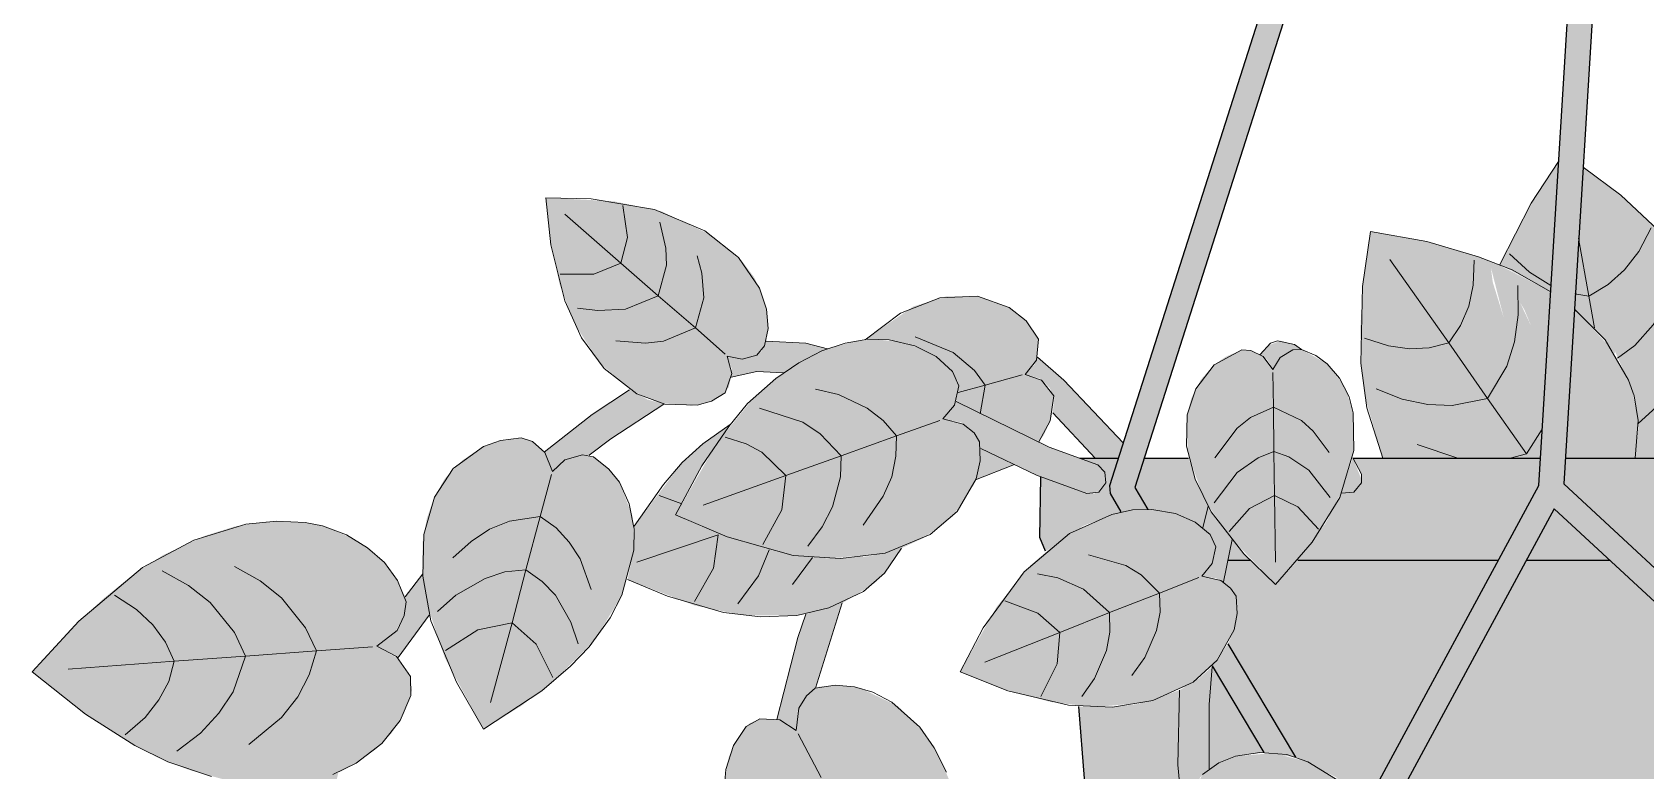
# Model space of a CAD drawing. Header units: centimetres. Extents: x 0 to 879, y -664 to 265.
# Drawn here: x 288.28 to 319.86, y -416.23 to -401.77 of the extents above; entities that cross this region are included whole.
import ezdxf

# ---------------------------------------------------------------- set-up
doc = ezdxf.new("R2010")
doc.units = ezdxf.units.CM
for name, color, linetype, lineweight, true_color in [('VEG-HOJAS', 117, 'Continuous', 18, 0x2e5e38), ('VEG-MACETA', 25, 'Continuous', 25, 0x745440), ('VEG-NERVIOS', 115, 'Continuous', 9, 0x528c5c)]:
    doc.layers.add(name, color=color, linetype=linetype, lineweight=lineweight, true_color=true_color)
doc.layers.add('VEG-RELLENO', color=253, linetype='Continuous', true_color=0x96c896)

# ---------------------------------------------------------------- blocks, each defined once
blk = doc.blocks.new('VEG_Pothos_colgante_ALZADO')
at = {"layer": 'VEG-RELLENO', "true_color": 0xeadcc2}
h = blk.add_hatch(color=254, dxfattribs=at)
h.dxf.hatch_style = 1
h.paths.add_polyline_path([(-0.24, -76.1), (-4.38, -71.95), (-4.14, -71.89), (-4.27, -71.39), (0, -75.66), (0.58, -75.08), (0.32, -76.02), (0.24, -76.1), (0.24, -79), (-0.24, -79)])
h.paths.add_polyline_path([(-2.83, -78.74), (-3.16, -78.34), (-3.61, -77.94), (-5.52, -72.19), (-5.04, -72.12)])
h.paths.add_polyline_path([(-8.62, -66.06), (-8.32, -65.63), (-7, -67.85), (-7.61, -67.76)])
h.paths.add_polyline_path([(-10.61, -62.72), (-10.63, -62.53), (-0.55, -30.93), (-0.34, -31.11), (0, -31.2), (0.34, -31.11), (0.55, -30.93), (10.49, -62.09), (10.24, -62.25), (10.22, -62.5), (10.37, -62.67), (10.63, -62.68), (7.41, -68.1), (7.28, -68.19), (7.28, -67.37), (10.14, -62.57), (0.16, -31.29), (-1.75, -62.5), (4.5, -68.29), (4.62, -68.58), (4.75, -68.52), (5.59, -69.3), (5.37, -69.74), (-1.94, -62.99), (-5.28, -69.17), (-5.61, -68.77), (-2.24, -62.53), (-0.36, -31.91), (-10.14, -62.57), (-9.89, -63), (-10.41, -63.05)])
h.paths.add_polyline_path([(-0.24, -3.17), (0.24, -3.17), (0.24, -28.86), (0, -28.8), (-0.24, -28.86)])
h.paths.add_polyline_path([(5.6, -71.95), (5.19, -71.68), (5.33, -71.26), (5.45, -71.6)])
h.paths.add_polyline_path([(3.35, -78.71), (3.07, -79.23), (2.92, -79.23), (2.81, -79.15), (2.77, -78.92), (3.51, -76.73), (4.05, -76.62)])
h.paths.add_polyline_path([(4.8, -71.54), (4.19, -71.47), (5.24, -70.42), (5.28, -71.06)])
h.paths.add_polyline_path([(6.65, -68.44), (6.61, -68.81), (6.44, -68.79)])
at = {"layer": 'VEG-RELLENO', "true_color": 0x6ca364}
h = blk.add_hatch(color=83, dxfattribs=at)
h.dxf.hatch_style = 1
h.paths.add_polyline_path([(-1.37, -56.3), (-0.47, -56.99), (0.41, -57.83), (0.86, -58.37), (1.34, -59.16), (1.66, -59.95), (1.8, -60.75), (1.77, -61.47), (1.62, -62), (-0.35, -62), (-0.29, -61.42), (-0.38, -60.74), (-0.29, -59.89), (-0.29, -58.98), (-0.39, -58.19), (-0.54, -57.67), (-0.73, -58.56), (-0.75, -59.96), (-1.07, -59.53), (-1.54, -59.08)])
h.paths.add_polyline_path([(-3, -58.21), (-2.39, -57.01), (-1.85, -56.19), (-2, -58.74)])
at = {"layer": 'VEG-RELLENO', "true_color": 0x64985d}
h = blk.add_hatch(color=83, dxfattribs=at)
h.dxf.hatch_style = 1
h.paths.add_polyline_path([(-21.67, -56.9), (-20.34, -56.97), (-19.4, -57.17), (-18.44, -57.63), (-17.81, -58.17), (-17.59, -58.46), (-17.41, -58.88), (-17.32, -59.27), (-17.33, -59.55), (-17.42, -59.86), (-17.54, -59.98), (-17.83, -60.06), (-18.12, -60), (-18.03, -60.34), (-18.09, -60.61), (-18.21, -60.76), (-18.52, -60.91), (-18.81, -60.97), (-19.45, -60.92), (-20, -60.67), (-20.62, -60.13), (-21.11, -59.36), (-21.4, -58.6), (-21.59, -57.69)])
h.paths.add_polyline_path([(-19.36, -59.79), (-19.63, -59.24), (-19.98, -58.74), (-20.39, -58.29), (-20.87, -57.89), (-20.6, -58.45), (-20.25, -58.95), (-19.84, -59.4)], flags=0)
at = {"layer": 'VEG-RELLENO', "true_color": 0x6ca364}
h = blk.add_hatch(color=83, dxfattribs=at)
h.dxf.hatch_style = 1
h.paths.add_polyline_path([(-5.53, -57.56), (-4.43, -57.76), (-3.64, -57.99), (-3.42, -58.06), (-3.19, -58.14), (-3.14, -58.55), (-2.92, -59.26), (-2.58, -60.05), (-2.13, -60.79), (-2.2, -62), (-5.29, -62), (-5.64, -60.8), (-5.72, -60.14), (-5.73, -59.45), (-5.67, -58.47)])
h.paths.add_polyline_path([(-3.09, -58.18), (-2, -58.74), (-2.09, -60.13), (-2.52, -59.09)])
h.paths.add_polyline_path([(-1.54, -59.08), (-0.83, -59.84), (-0.42, -60.63), (-0.29, -61.26), (-0.35, -62), (-1.72, -62)])
at = {"layer": 'VEG-RELLENO', "true_color": 0xced696}
h = blk.add_hatch(color=71, dxfattribs=at)
h.dxf.hatch_style = 1
h.paths.add_polyline_path([(-0.75, -59.9), (-0.73, -58.56), (-0.54, -57.67), (-0.39, -58.19), (-0.29, -58.98), (-0.29, -59.89), (-0.38, -60.74)])
h = blk.add_hatch(color=71, dxfattribs=at)
h.dxf.hatch_style = 1
h.paths.add_polyline_path([(-19.36, -59.79), (-20.25, -58.95), (-20.6, -58.45), (-20.87, -57.89), (-20.39, -58.29), (-19.98, -58.74), (-19.63, -59.24)])
h = blk.add_hatch(color=71, dxfattribs=at)
h.dxf.hatch_style = 1
h.paths.add_polyline_path([(-2.13, -60.79), (-2.58, -60.05), (-2.92, -59.26), (-3.21, -58.13), (-3.05, -58.22), (-2.71, -58.73), (-2.17, -59.87), (-2.09, -60.13)])
at = {"layer": 'VEG-RELLENO', "true_color": 0x669c5f}
h = blk.add_hatch(color=83, dxfattribs=at)
h.dxf.hatch_style = 1
h.paths.add_polyline_path([(-15.42, -59.68), (-14.48, -59.03), (-13.83, -58.83), (-13.22, -58.83), (-12.6, -59.05), (-12.27, -59.31), (-12.03, -59.67), (-12.07, -60.08), (-12.29, -60.36), (-11.97, -60.47), (-11.73, -60.78), (-11.77, -61.18), (-11.92, -61.54), (-12.02, -61.68), (-13.64, -60.89), (-13.6, -60.51), (-13.72, -60.29), (-13.47, -60.01), (-13.87, -60.14), (-14.23, -59.89), (-14.57, -59.76), (-14.95, -59.68)])
h.paths.add_polyline_path([(-12.5, -62.12), (-13.26, -62.42), (-13.16, -61.81)])
at = {"layer": 'VEG-RELLENO', "true_color": 0x63975c}
h = blk.add_hatch(color=83, dxfattribs=at)
h.dxf.hatch_style = 1
h.paths.add_polyline_path([(-19.13, -63.11), (-18.32, -61.7), (-17.59, -60.8), (-17.02, -60.33), (-16.58, -60.05), (-16.12, -59.85), (-15.66, -59.72), (-15.23, -59.67), (-14.69, -59.73), (-14.23, -59.89), (-13.93, -60.08), (-13.66, -60.37), (-13.59, -60.58), (-13.67, -60.96), (-13.9, -61.23), (-13.5, -61.33), (-13.24, -61.55), (-13.16, -61.76), (-13.18, -62.17), (-13.29, -62.51), (-13.71, -63.14), (-14.28, -63.56), (-14.71, -63.76), (-15.19, -63.89), (-16.27, -63.96), (-17.22, -63.81), (-18.27, -63.49)])
h.paths.add_polyline_path([(-15.27, -61.14), (-16, -61.12), (-16.71, -61.22), (-17.41, -61.4), (-18.08, -61.69), (-17.35, -61.71), (-16.64, -61.61), (-15.94, -61.43)], flags=0)
at = {"layer": 'VEG-RELLENO', "true_color": 0x87a96a}
h = blk.add_hatch(color=63, dxfattribs=at)
h.dxf.hatch_style = 1
h.paths.add_polyline_path([(-12.07, -62.33), (-13.16, -61.81), (-13.24, -61.55), (-13.54, -61.3), (-13.9, -61.23), (-13.64, -60.89), (-11.82, -61.78), (-10.87, -62.13), (-10.74, -62.25), (-10.7, -62.42), (-10.8, -62.62), (-11.02, -62.7)])
h.paths.add_polyline_path([(-17.54, -60.3), (-18.04, -60.41), (-18.03, -60.25), (-18.12, -60), (-17.83, -60.06), (-17.59, -60), (-17.45, -59.91), (-17.36, -59.71), (-16.58, -59.75), (-16.16, -59.86), (-17.02, -60.33)])
h.paths.add_polyline_path([(-20.4, -61.62), (-20.82, -61.94), (-21.01, -61.94), (-21.3, -62.03), (-21.54, -62.26), (-21.7, -61.88), (-20.76, -61.14), (-20.03, -60.66), (-19.68, -60.85), (-19.36, -60.94)])
h.paths.add_polyline_path([(-23.95, -65.07), (-24.56, -65.9), (-24.98, -65.68), (-24.58, -65.37), (-24.41, -64.99), (-24.42, -64.71), (-24.08, -64.26)])
h.paths.add_polyline_path([(-25.88, -68.79), (-26.19, -69.01), (-26.3, -69.23), (-26.33, -69.59), (-26.18, -69.98), (-26.65, -69.95), (-26.59, -69.18), (-26.39, -68.33), (-25.73, -68.15)])
h.paths.add_polyline_path([(-25.82, -73.37), (-25.46, -75.22), (-25.88, -75.41), (-25.9, -74.91), (-26.04, -74.62), (-26.24, -74.43), (-26.5, -72.87)])
h.paths.add_polyline_path([(-24.81, -78.32), (-24.5, -79.81), (-24.7, -80.12), (-24.71, -80.37), (-24.61, -80.72), (-24.32, -81.03), (-24.78, -81.15), (-25.3, -78.95)])
h.paths.add_polyline_path([(-23.4, -83.55), (-22.72, -85.67), (-23.18, -85.78), (-23.1, -85.44), (-23.17, -85.11), (-23.34, -84.83), (-23.67, -84.67), (-24.16, -83.17)])
h.paths.add_polyline_path([(-21.99, -88.56), (-21.8, -89.96), (-21.78, -90.55), (-22, -91.01), (-21.95, -91.4), (-22.37, -91.27), (-22.4, -90.02), (-22.59, -88.61), (-22.13, -87.91)])
h.paths.add_polyline_path([(-22.19, -94.83), (-22.45, -96.27), (-22.88, -96.36), (-22.78, -95.96), (-22.92, -95.49), (-22.71, -94.31)])
h.paths.add_polyline_path([(-22.87, -100.36), (-23.01, -100.57), (-23.09, -100.86), (-23, -101.32), (-23.43, -101.23), (-23.47, -100.05), (-22.88, -99.67)])
h.paths.add_polyline_path([(-22, -105.55), (-22.39, -105.8), (-22.43, -105.35), (-22.62, -105.02), (-22.07, -105.29)])
h.paths.add_polyline_path([(-21.43, -109.68), (-21.15, -109.31), (-21.11, -109.59), (-20.93, -109.85), (-21.36, -109.91)])
h = blk.add_hatch(color=63, dxfattribs=at)
h.dxf.hatch_style = 1
h.paths.add_polyline_path([(-8.41, -64.42), (-8.55, -64.35), (-8.83, -64.31), (-8.63, -64.06), (-8.56, -63.79), (-8.62, -63.55), (-8.81, -63.36), (-8.71, -62.94), (-8.24, -63.59)])
h.paths.add_polyline_path([(-8.69, -66.82), (-8.69, -68.08), (-8.87, -68.25), (-8.94, -68.52), (-8.91, -68.81), (-8.77, -69.07), (-9.2, -69.11), (-9.3, -68), (-9.27, -66.54), (-8.89, -66.31), (-8.63, -66.08)])
h.paths.add_polyline_path([(-7.81, -72.95), (-8.17, -73.2), (-8.25, -72.79), (-8.55, -72.43), (-8.74, -71.62), (-8.04, -71.99)])
h.paths.add_polyline_path([(-6.96, -76.34), (-6.66, -77.72), (-6.76, -77.9), (-6.81, -78.28), (-6.64, -78.72), (-7.08, -78.72), (-7.43, -76.97)])
h.paths.add_polyline_path([(-5.96, -82.3), (-5.74, -84.12), (-6.15, -84.26), (-6.13, -83.84), (-6.27, -83.53), (-6.43, -83.39), (-6.61, -81.95)])
h.paths.add_polyline_path([(-5.48, -86.83), (-5.32, -89.01), (-5.54, -89.25), (-5.59, -89.55), (-5.56, -89.79), (-5.4, -90.09), (-5.85, -90.11), (-6.03, -87.4)])
h.paths.add_polyline_path([(-5.21, -94.08), (-5.63, -94.2), (-5.56, -93.82), (-5.65, -93.49), (-5.8, -93.3), (-5.79, -92.63), (-5.2, -93.11)])
h.paths.add_polyline_path([(-5.26, -97.13), (-5.28, -98.82), (-5.42, -98.99), (-5.53, -99.36), (-5.44, -99.83), (-5.88, -99.74), (-5.87, -97.62)])
h.paths.add_polyline_path([(-5.09, -103.5), (-4.94, -105.32), (-5.38, -105.38), (-5.28, -104.96), (-5.41, -104.56), (-5.62, -104.38), (-5.73, -103.04)])
h.paths.add_polyline_path([(-4.73, -107.58), (-4.5, -110.13), (-4.64, -110.39), (-4.7, -110.69), (-4.59, -111.12), (-5.04, -111.01), (-5.28, -108.16)])
h.paths.add_polyline_path([(-4.2, -115.88), (-4.59, -116.05), (-4.59, -115.67), (-4.82, -115.26), (-4.84, -114.62), (-4.23, -115.06)])
h.paths.add_polyline_path([(-4.06, -120.24), (-4.26, -120.45), (-4.33, -120.65), (-4.32, -120.95), (-4.2, -121.23), (-4.63, -121.23), (-4.68, -119.65), (-4.09, -119.14)])
h.paths.add_polyline_path([(-7.53, -59.79), (-7.29, -59.7), (-7.02, -59.77), (-6.88, -59.87), (-7.05, -59.88), (-7.27, -60), (-7.44, -60.26), (-7.56, -60.06), (-7.69, -59.97)])
h.paths.add_polyline_path([(-5.88, -61.99), (-5.7, -62.43), (-5.77, -62.59), (-5.91, -62.69), (-6.1, -62.68)])
at = {"layer": 'VEG-RELLENO', "true_color": 0x6ca364}
h = blk.add_hatch(color=83, dxfattribs=at)
h.dxf.hatch_style = 1
h.paths.add_polyline_path([(-7.39, -64.47), (-8.28, -63.54), (-8.79, -62.8), (-9.11, -61.89), (-9.12, -61.15), (-9.04, -60.83), (-8.85, -60.46), (-8.59, -60.17), (-8.36, -60.01), (-8.05, -59.88), (-7.87, -59.89), (-7.59, -60.03), (-7.44, -60.26), (-7.27, -60), (-7.05, -59.88), (-6.88, -59.87), (-6.38, -60.15), (-6.03, -60.6), (-5.87, -61.11), (-5.86, -61.85), (-6.08, -62.63), (-6.5, -63.4), (-6.91, -63.95)])
h.paths.add_polyline_path([(-7.77, -61.22), (-7.95, -61.74), (-8.04, -62.28), (-8.08, -62.82), (-8.02, -63.37), (-7.84, -62.85), (-7.74, -62.31), (-7.71, -61.77)], flags=0)
at = {"layer": 'VEG-RELLENO', "true_color": 0x87a96a}
h = blk.add_hatch(color=63, dxfattribs=at)
h.dxf.hatch_style = 1
h.paths.add_polyline_path([(-10.92, -62), (-11.75, -61.11), (-11.72, -60.84), (-11.81, -60.62), (-12, -60.44), (-12.29, -60.36), (-12.11, -60.17), (-12.05, -60.02), (-11.53, -60.47), (-10.37, -61.7), (-10.46, -62)])
h.paths.add_polyline_path([(-15.87, -64.83), (-16.39, -66.5), (-16.57, -66.65), (-16.74, -66.94), (-16.77, -67.33), (-17.15, -67.11), (-16.74, -65.51), (-16.58, -65.05)])
h.paths.add_polyline_path([(-16.61, -71.78), (-17.04, -71.92), (-16.99, -71.5), (-17.12, -71.14), (-17.3, -70.92), (-17.33, -70.58), (-16.66, -71.22)])
h.paths.add_polyline_path([(-16.18, -74.61), (-16.01, -75.6), (-16.2, -75.86), (-16.22, -76.15), (-16.18, -76.39), (-15.99, -76.66), (-16.44, -76.72), (-16.69, -75.2)])
h.paths.add_polyline_path([(-15.45, -79.4), (-15.18, -81.22), (-15.62, -81.39), (-15.59, -80.93), (-15.75, -80.54), (-15.93, -80.33), (-16.11, -78.96)])
h.paths.add_polyline_path([(-14.54, -85.07), (-14.71, -85.26), (-14.78, -85.56), (-14.72, -85.88), (-14.54, -86.16), (-14.99, -86.21), (-15.15, -85.08), (-14.63, -84.46)])
h.paths.add_polyline_path([(-14.23, -90.01), (-14.48, -92), (-14.94, -91.9), (-14.69, -91.57), (-14.61, -91.21), (-14.65, -90.96), (-14.9, -90.66), (-14.83, -89.98), (-14.82, -88.37), (-14.21, -88.84)])
h.paths.add_polyline_path([(-15.04, -94.45), (-15.41, -95.75), (-15.61, -95.85), (-15.79, -96.1), (-15.87, -96.33), (-15.85, -96.67), (-16.26, -96.49), (-15.78, -94.84)])
h.paths.add_polyline_path([(-16.55, -99.75), (-17.09, -102.48), (-17.56, -102.39), (-17.33, -102.09), (-17.27, -101.88), (-17.26, -101.44), (-17.45, -101.11), (-16.99, -99.08)])
h.paths.add_polyline_path([(-17.47, -104.91), (-17.66, -106.25), (-17.89, -106.49), (-18.01, -106.86), (-17.95, -107.3), (-18.39, -107.16), (-18.14, -105.35)])
h.paths.add_polyline_path([(-18.72, -115.08), (-18.92, -116.89), (-19.19, -117.09), (-19.32, -117.42), (-19.32, -117.79), (-19.17, -118.13), (-19.65, -118.1), (-19.37, -115.53)])
h.paths.add_polyline_path([(-19.22, -121.38), (-19.19, -122.85), (-19.64, -122.85), (-19.5, -122.55), (-19.49, -122.29), (-19.56, -121.99), (-19.82, -121.72), (-19.81, -120.81)])
h.paths.add_polyline_path([(-19.01, -124.81), (-18.81, -126.16), (-18.99, -126.41), (-19.01, -126.73), (-18.95, -126.99), (-18.75, -127.28), (-19.21, -127.32), (-19.53, -125.4)])
h.paths.add_polyline_path([(-18, -130.07), (-17.49, -132.41), (-17.94, -132.52), (-17.85, -132.17), (-17.88, -131.9), (-18.01, -131.61), (-18.31, -131.42), (-18.71, -129.64)])
at = {"layer": 'VEG-RELLENO', "true_color": 0xced696}
h = blk.add_hatch(color=71, dxfattribs=at)
h.dxf.hatch_style = 1
h.paths.add_polyline_path([(-13.47, -60.01), (-13.72, -60.29), (-13.87, -60.14)])
h = blk.add_hatch(color=71, dxfattribs=at)
h.dxf.hatch_style = 1
h.paths.add_polyline_path([(-15.27, -61.14), (-15.94, -61.43), (-16.64, -61.61), (-17.35, -61.71), (-18.08, -61.69), (-17.41, -61.4), (-16.71, -61.22), (-16, -61.12)])
h = blk.add_hatch(color=71, dxfattribs=at)
h.dxf.hatch_style = 1
h.paths.add_polyline_path([(-7.77, -61.22), (-7.74, -62.31), (-7.84, -62.85), (-8.02, -63.37), (-8.08, -62.82), (-8.04, -62.28), (-7.95, -61.74)])
at = {"layer": 'VEG-RELLENO', "true_color": 0x5e8f58}
h = blk.add_hatch(color=83, dxfattribs=at)
h.dxf.hatch_style = 1
h.paths.add_polyline_path([(-19.94, -63.33), (-19, -62.08), (-18.6, -61.72), (-18.06, -61.34), (-18.7, -62.29), (-19.13, -63.11), (-18.87, -63.23), (-19.12, -63.49), (-18.62, -63.34), (-17.22, -63.81), (-16.27, -63.96), (-15.36, -63.92), (-14.71, -63.76), (-14.96, -64.15), (-15.23, -64.44), (-15.84, -64.82), (-16.28, -64.98), (-16.76, -65.08), (-17.83, -65.07), (-18.76, -64.88), (-20.07, -64.37), (-19.95, -63.8)])
at = {"layer": 'VEG-RELLENO', "true_color": 0x689e60}
h = blk.add_hatch(color=83, dxfattribs=at)
h.dxf.hatch_style = 1
h.paths.add_polyline_path([(-22.89, -67.3), (-23.65, -65.9), (-24, -64.84), (-24.09, -64.14), (-24.08, -63.64), (-24, -63.18), (-23.85, -62.76), (-23.65, -62.4), (-23.29, -62.03), (-22.89, -61.77), (-22.56, -61.65), (-22.15, -61.6), (-21.93, -61.67), (-21.65, -61.93), (-21.54, -62.26), (-21.25, -62), (-20.95, -61.93), (-20.74, -61.97), (-20.44, -62.21), (-20.23, -62.47), (-19.97, -63.14), (-19.95, -63.8), (-20.18, -64.68), (-20.71, -65.55), (-21.47, -66.32), (-22.14, -66.84)])
h.paths.add_polyline_path([(-22.28, -63.29), (-22.57, -63.91), (-22.75, -64.56), (-22.85, -65.23), (-22.84, -65.92), (-22.56, -65.29), (-22.38, -64.64), (-22.28, -63.98)], flags=0)
at = {"layer": 'VEG-RELLENO', "true_color": 0xd0845f}
h = blk.add_hatch(color=33, dxfattribs=at)
h.dxf.hatch_style = 1
h.paths.add_polyline_path([(12, -63.55), (11.85, -63.85), (11.6, -63.99), (9.85, -64), (10.63, -62.67), (11.88, -62.18), (12, -62.45)])
h.paths.add_polyline_path([(6.79, -64), (6.18, -62), (9.96, -62), (10.14, -62.57), (9.29, -64)])
h.paths.add_polyline_path([(-0.13, -64), (-1.75, -62.5), (-1.72, -62), (2.92, -62), (2.74, -62.25), (2.7, -62.42), (2.78, -62.6), (2.99, -62.7), (3.22, -62.6), (3.63, -62), (5.53, -62), (6.08, -63.65), (5.51, -63.68), (4.89, -64)])
h.paths.add_polyline_path([(-2.48, -64), (-1.94, -62.99), (-0.84, -64)])
h.paths.add_polyline_path([(-6.95, -64), (-6.41, -63.27), (-6.1, -62.68), (-5.88, -62.68), (-5.73, -62.54), (-5.71, -62.31), (-5.88, -62), (-2.2, -62), (-2.24, -62.53), (-3.03, -64)])
h.paths.add_polyline_path([(-8.33, -64), (-8.24, -63.59), (-7.88, -64)])
h.paths.add_polyline_path([(-11.89, -63.82), (-12, -63.55), (-11.98, -62.36), (-11.1, -62.68), (-10.93, -62.69), (-10.73, -62.53), (-10.73, -62.27), (-10.84, -62.14), (-11.22, -62), (-10.46, -62), (-10.64, -62.61), (-10.41, -63.05), (-11.15, -63.32)])
h.paths.add_polyline_path([(-9.09, -62), (-8.96, -62.41), (-8.71, -62.94), (-8.81, -63.36), (-9.25, -63.11), (-9.89, -63), (-10.14, -62.57), (-9.96, -62)])
at = {"layer": 'VEG-RELLENO', "true_color": 0x659a5e}
h = blk.add_hatch(color=83, dxfattribs=at)
h.dxf.hatch_style = 1
h.paths.add_polyline_path([(-13.56, -66.18), (-12.85, -64.91), (-12.19, -64.1), (-11.68, -63.66), (-11.28, -63.39), (-10.45, -63.06), (-10.06, -63), (-9.57, -63.03), (-9.15, -63.15), (-8.88, -63.31), (-8.62, -63.55), (-8.56, -63.73), (-8.63, -64.06), (-8.83, -64.31), (-8.46, -64.39), (-8.22, -64.58), (-8.14, -64.77), (-8.15, -65.14), (-8.24, -65.46), (-8.61, -66.05), (-9.11, -66.45), (-9.94, -66.78), (-10.93, -66.87), (-11.79, -66.77), (-12.77, -66.5)])
h.paths.add_polyline_path([(-10.12, -64.2), (-10.78, -64.33), (-11.39, -64.56), (-11.98, -64.86), (-12.52, -65.25), (-11.86, -65.12), (-11.24, -64.89), (-10.66, -64.59)], flags=0)
at = {"layer": 'VEG-RELLENO', "true_color": 0x679d60}
h = blk.add_hatch(color=83, dxfattribs=at)
h.dxf.hatch_style = 1
h.paths.add_polyline_path([(-31.72, -66.18), (-30.95, -65.32), (-30.32, -64.74), (-29.75, -64.28), (-29.17, -63.9), (-28.35, -63.52), (-27.74, -63.33), (-27.14, -63.24), (-26.56, -63.24), (-26.04, -63.32), (-25.42, -63.58), (-24.94, -63.93), (-24.65, -64.27), (-24.42, -64.71), (-24.41, -64.99), (-24.62, -65.42), (-24.98, -65.68), (-24.54, -65.93), (-24.32, -66.27), (-24.29, -66.54), (-24.45, -67), (-24.68, -67.37), (-24.99, -67.69), (-25.38, -67.97), (-25.68, -68.13), (-26.18, -68.29), (-26.76, -68.37), (-27.36, -68.37), (-27.99, -68.28), (-28.65, -68.1), (-29.28, -67.85), (-29.92, -67.5), (-30.83, -66.9)])
h.paths.add_polyline_path([(-26.54, -65.28), (-27.38, -64.99), (-28.24, -64.83), (-29.11, -64.77), (-30, -64.86), (-29.16, -65.15), (-28.3, -65.31), (-27.43, -65.37)], flags=0)
at = {"layer": 'VEG-RELLENO', "true_color": 0xced696}
h = blk.add_hatch(color=71, dxfattribs=at)
h.dxf.hatch_style = 1
h.paths.add_polyline_path([(-22.26, -63.48), (-22.38, -64.64), (-22.56, -65.29), (-22.84, -65.92), (-22.85, -65.23), (-22.75, -64.56), (-22.57, -63.91), (-22.28, -63.29)])
h = blk.add_hatch(color=71, dxfattribs=at)
h.dxf.hatch_style = 1
h.paths.add_polyline_path([(-18.62, -63.34), (-18.93, -63.45), (-19.12, -63.49), (-18.87, -63.23)])
at = {"layer": 'VEG-RELLENO', "true_color": 0xe08e66}
h = blk.add_hatch(color=11, dxfattribs=at)
h.dxf.hatch_style = 1
h.paths.add_polyline_path([(11.19, -64), (11.24, -66.16), (11.2, -67.56), (11, -69), (10.5, -70.78), (10.38, -70.25), (10.16, -69.7), (9.88, -69.2), (9.43, -68.67), (8.91, -68.31), (8.37, -68.09), (7.82, -68.03), (7.41, -68.1), (9.85, -64)])
h.paths.add_polyline_path([(9.01, -74.44), (8.25, -75.71), (7.89, -76.14), (7.52, -76.5), (6.75, -77.1), (6.11, -77.57), (5.39, -77.49), (5.02, -77.54), (4.81, -77.65), (5.09, -76.23), (5.64, -75.87), (6.13, -75.4), (6.38, -75), (6.59, -74.46), (6.65, -74.05), (6.61, -73.55), (6.43, -73.24), (6.07, -73.05), (6.17, -72.72), (6.67, -73.18), (7.39, -73.7)])
h.paths.add_polyline_path([(3.59, -78), (4.05, -76.62), (4.42, -76.51), (4.21, -77.54), (4.18, -78)])
h.paths.add_polyline_path([(0.24, -78), (0.24, -76.48), (1.12, -76.66), (2.09, -76.76), (2.77, -76.79), (3.51, -76.73), (3.08, -78)])
h.paths.add_polyline_path([(-3.08, -78), (-5.04, -72.12), (-4.38, -71.95), (-0.24, -76.1), (-0.24, -78)])
h.paths.add_polyline_path([(-6.26, -77.46), (-6.8, -77.07), (-6.96, -76.34), (-6.69, -75.81), (-6.48, -75.13), (-6.44, -74.5), (-6.55, -73.92), (-6.78, -73.43), (-7.17, -72.99), (-7.41, -72.9), (-7.81, -72.95), (-8.04, -71.99), (-7.45, -72.16), (-6.72, -72.26), (-5.52, -72.19), (-3.61, -77.94), (-4.2, -77.56), (-4.82, -77.33), (-5.57, -77.28)])
h.paths.add_polyline_path([(-9.9, -72.47), (-10.57, -70.59), (-11, -69), (-11.13, -68.27), (-11.24, -66.86), (-10.58, -66.87), (-10.09, -66.81), (-9.27, -66.54), (-9.3, -68), (-9.2, -69.11), (-9.47, -69.28), (-9.6, -69.47), (-9.66, -70.12), (-9.58, -70.47), (-9.37, -70.95), (-9.13, -71.28), (-8.74, -71.62), (-8.55, -72.43), (-8.8, -72.31), (-9.15, -72.29), (-9.57, -72.35)])
h.paths.add_polyline_path([(5.28, -71.06), (5.33, -71.26), (5.19, -71.68), (4.8, -71.54)])
h.paths.add_polyline_path([(5.37, -69.74), (5.24, -70.42), (4.19, -71.47), (3.66, -71.53), (3.19, -71.69), (2.54, -72.05), (2.1, -72.42), (1.69, -72.88), (1.2, -73.6), (0.91, -74.2), (0.58, -75.08), (0, -75.66), (-4.27, -71.39), (-4.78, -70.01), (-5.28, -69.17), (-2.48, -64), (-0.84, -64)])
h.paths.add_polyline_path([(5.98, -68.87), (5.59, -69.3), (4.75, -68.52), (5.86, -67.98), (6.68, -67.39), (6.7, -67.99), (6.65, -68.44), (6.44, -68.79)])
h.paths.add_polyline_path([(4.11, -66.93), (4.5, -68.29), (-0.13, -64), (4.89, -64), (4.53, -64.37), (4.28, -64.83), (4.14, -65.23), (4.05, -65.82), (4.04, -66.44)])
h.paths.add_polyline_path([(6.79, -64), (9.29, -64), (7.28, -67.37), (7.27, -66.74), (7.64, -65.99), (7.74, -65.51), (7.73, -65.16), (7.6, -64.65), (7.39, -64.32), (7.16, -64.11), (6.82, -64.09)])
h.paths.add_polyline_path([(-6.95, -64), (-3.03, -64), (-5.61, -68.77), (-6.21, -68.24), (-7, -67.85), (-8.32, -65.63), (-8.2, -65.36), (-8.13, -64.94), (-8.19, -64.64), (-8.41, -64.42), (-8.33, -64), (-7.88, -64), (-7.39, -64.47)])
h.paths.add_polyline_path([(-8.63, -66.08), (-7.61, -67.76), (-8.17, -67.83), (-8.69, -68.08), (-8.69, -66.82)])
at = {"layer": 'VEG-RELLENO', "true_color": 0xced696}
h = blk.add_hatch(color=71, dxfattribs=at)
h.dxf.hatch_style = 1
h.paths.add_polyline_path([(-10.25, -64.32), (-11.24, -64.89), (-11.86, -65.12), (-12.52, -65.25), (-11.98, -64.86), (-11.39, -64.56), (-10.78, -64.33), (-10.12, -64.2)])
h = blk.add_hatch(color=71, dxfattribs=at)
h.dxf.hatch_style = 1
h.paths.add_polyline_path([(-26.54, -65.28), (-27.43, -65.37), (-28.3, -65.31), (-29.16, -65.15), (-30, -64.86), (-29.11, -64.77), (-28.24, -64.83), (-27.38, -64.99)])
at = {"layer": 'VEG-RELLENO', "true_color": 0x6ba263}
h = blk.add_hatch(color=83, dxfattribs=at)
h.dxf.hatch_style = 1
h.paths.add_polyline_path([(-14.02, -72.58), (-15.59, -71.91), (-16.62, -71.26), (-17.2, -70.72), (-17.56, -70.29), (-17.83, -69.84), (-18.04, -69.38), (-18.16, -68.93), (-18.18, -68.36), (-18.09, -67.85), (-17.94, -67.52), (-17.69, -67.19), (-17.48, -67.1), (-17.09, -67.12), (-16.77, -67.33), (-16.72, -66.89), (-16.52, -66.59), (-16.32, -66.47), (-15.89, -66.44), (-15.51, -66.5), (-14.78, -66.85), (-14.25, -67.39), (-13.98, -67.82), (-13.77, -68.31), (-13.54, -69.44), (-13.52, -69.83), (-13.52, -70.04), (-13.54, -70.24), (-13.56, -70.46), (-13.74, -71.61)])
h.paths.add_polyline_path([(-13.52, -70.03), (-14.05, -69.39), (-14.63, -68.86), (-15.19, -68.45), (-15.6, -68.24), (-15.16, -68.88), (-14.33, -69.69), (-13.54, -70.24)], flags=0)
at = {"layer": 'VEG-RELLENO', "true_color": 0x679c5f}
h = blk.add_hatch(color=83, dxfattribs=at)
h.dxf.hatch_style = 1
h.paths.add_polyline_path([(-4.14, -71.89), (-5.75, -72.21), (-6.9, -72.25), (-7.62, -72.12), (-8.11, -71.97), (-8.55, -71.75), (-8.92, -71.47), (-9.22, -71.17), (-9.49, -70.71), (-9.64, -70.24), (-9.66, -69.88), (-9.6, -69.47), (-9.47, -69.28), (-9.13, -69.08), (-8.77, -69.07), (-8.94, -68.71), (-8.92, -68.38), (-8.82, -68.19), (-8.5, -67.96), (-8.17, -67.83), (-7.43, -67.77), (-6.76, -67.94), (-5.96, -68.43), (-5.25, -69.21), (-4.7, -70.19), (-4.38, -71.01)])
h.paths.add_polyline_path([(-7.54, -69.43), (-7.15, -70.02), (-6.67, -70.53), (-6.14, -70.99), (-5.52, -71.36), (-5.92, -70.76), (-6.4, -70.25), (-6.93, -69.8)], flags=0)
at = {"layer": 'VEG-HOJAS'}
for points in [[(-3, -58.21), (-2.39, -57.01), (-1.85, -56.19)], [(-1.37, -56.3), (-0.63, -56.85), (0.41, -57.83), (0.86, -58.37), (1.34, -59.16), (1.66, -59.95), (1.8, -60.75), (1.77, -61.47), (1.62, -62)], [(-5.29, -62), (-5.6, -61.01), (-5.72, -60.14), (-5.69, -58.64), (-5.53, -57.56), (-4.43, -57.76), (-3.42, -58.06), (-2.76, -58.31), (-2, -58.74)], [(-15.42, -59.68), (-14.73, -59.16), (-13.96, -58.86), (-13.22, -58.83), (-12.6, -59.05), (-12.27, -59.31), (-12.03, -59.67), (-12.07, -60.08), (-12.29, -60.36), (-11.97, -60.47), (-11.73, -60.78), (-11.8, -61.27), (-12.02, -61.68)], [(-1.54, -59.08), (-0.94, -59.68), (-0.48, -60.47), (-0.37, -60.78), (-0.29, -61.26), (-0.35, -62)], [(-17.36, -59.71), (-16.58, -59.75), (-16.16, -59.86)], [(-7.69, -59.97), (-7.49, -59.75), (-7.35, -59.7), (-7.02, -59.77), (-6.88, -59.87)], [(-17.02, -60.33), (-17.54, -60.3), (-18.04, -60.41)], [(-12.05, -60.02), (-11.53, -60.47), (-10.37, -61.7)], [(-21.7, -61.88), (-20.76, -61.14), (-20.03, -60.66)], [(-13.64, -60.89), (-11.82, -61.78), (-10.87, -62.13), (-10.73, -62.27), (-10.71, -62.48), (-10.85, -62.66), (-11.08, -62.69), (-12.07, -62.33), (-13.16, -61.81)], [(-19.36, -60.94), (-20.4, -61.62), (-20.82, -61.94)], [(-10.92, -62), (-11.75, -61.11)], [(-19.94, -63.33), (-19.37, -62.51), (-19, -62.08), (-18.6, -61.72), (-18.06, -61.34)], [(-12.5, -62.12), (-13.26, -62.42)], [(-5.88, -61.99), (-5.71, -62.31), (-5.71, -62.48), (-5.86, -62.66), (-6.1, -62.68)], [(-8.81, -63.36), (-8.71, -62.94)], [(-28.21, -68.23), (-29.07, -67.94), (-29.71, -67.62), (-30.68, -67.01), (-31.72, -66.18), (-30.81, -65.19), (-29.56, -64.14), (-28.56, -63.6), (-27.54, -63.29), (-26.94, -63.23), (-26.38, -63.26), (-26.04, -63.32), (-25.57, -63.5), (-25.16, -63.75), (-24.83, -64.04), (-24.57, -64.39), (-24.4, -64.81), (-24.44, -65.08), (-24.58, -65.37), (-24.98, -65.68), (-24.59, -65.88), (-24.32, -66.27), (-24.31, -66.64), (-24.52, -67.13), (-24.88, -67.58), (-25.38, -67.97), (-25.84, -68.19)], [(-14.71, -63.76), (-15.04, -64.25), (-15.45, -64.61), (-16.13, -64.93), (-16.76, -65.08), (-17.47, -65.1), (-18.19, -65.02), (-19.29, -64.7), (-20.07, -64.37)], [(-8.24, -63.59), (-8.41, -64.42)], [(-24.42, -64.71), (-24.08, -64.26)], [(-15.87, -64.83), (-16.39, -66.5)], [(-23.95, -65.07), (-24.56, -65.9)], [(-17.15, -67.11), (-16.74, -65.51), (-16.58, -65.05)], [(-8.63, -66.08), (-8.69, -66.82), (-8.69, -68.08)], [(-18.19, -68.64), (-18.15, -68.09), (-18, -67.62), (-17.75, -67.25), (-17.48, -67.1), (-17.09, -67.12), (-16.77, -67.33), (-16.72, -66.89), (-16.57, -66.65), (-16.4, -66.5), (-16.01, -66.44), (-15.63, -66.47), (-15.27, -66.58), (-14.9, -66.77), (-14.35, -67.26), (-14.07, -67.67), (-13.83, -68.14)], [(-9.2, -69.11), (-9.3, -68), (-9.27, -66.54)], [(-8.82, -68.19), (-8.5, -67.96), (-8.17, -67.83), (-7.7, -67.76), (-7.17, -67.8), (-6.76, -67.94), (-5.96, -68.43)]]:
    blk.add_lwpolyline(points, dxfattribs=at)
for points in [[(-21.67, -56.9), (-20.78, -56.92), (-19.54, -57.13), (-18.56, -57.55), (-17.9, -58.07), (-17.49, -58.67), (-17.35, -59.08), (-17.32, -59.46), (-17.39, -59.8), (-17.54, -59.98), (-17.83, -60.06), (-18.12, -60), (-18.03, -60.34), (-18.16, -60.72), (-18.43, -60.88), (-18.71, -60.96), (-19.34, -60.94), (-19.89, -60.74), (-20.53, -60.24), (-20.97, -59.64), (-21.3, -58.92), (-21.57, -57.82)], [(-19.13, -63.11), (-18.62, -62.15), (-18.09, -61.38), (-17.72, -60.93), (-17.17, -60.44), (-16.72, -60.13), (-16.27, -59.9), (-15.81, -59.75), (-15.37, -59.67), (-14.95, -59.68), (-14.45, -59.8), (-14.03, -60.01), (-13.71, -60.3), (-13.59, -60.58), (-13.67, -60.96), (-13.9, -61.23), (-13.5, -61.33), (-13.29, -61.5), (-13.18, -61.68), (-13.17, -62.05), (-13.25, -62.4), (-13.62, -63.04), (-14.15, -63.49), (-15.03, -63.86), (-15.9, -63.96), (-16.83, -63.9), (-18.12, -63.54)], [(-7.39, -64.47), (-8.01, -63.87), (-8.65, -63.05), (-8.96, -62.41), (-9.13, -61.76), (-9.12, -61.15), (-8.95, -60.64), (-8.59, -60.17), (-8.05, -59.88), (-7.87, -59.89), (-7.63, -60.01), (-7.44, -60.26), (-7.3, -60.03), (-7.05, -59.88), (-6.88, -59.87), (-6.6, -59.99), (-6.38, -60.15), (-6.14, -60.43), (-5.95, -60.8), (-5.87, -61.11), (-5.86, -61.85), (-6.13, -62.77), (-6.67, -63.64)], [(-22.89, -67.3), (-23.42, -66.38), (-23.92, -65.18), (-24.08, -64.31), (-24.06, -63.49), (-23.85, -62.76), (-23.48, -62.2), (-22.89, -61.77), (-22.56, -61.65), (-22.15, -61.6), (-21.93, -61.67), (-21.69, -61.89), (-21.54, -62.26), (-21.3, -62.03), (-20.95, -61.93), (-20.74, -61.97), (-20.44, -62.21), (-20.23, -62.47), (-20.04, -62.89), (-19.94, -63.39), (-19.95, -63.8), (-20.18, -64.68), (-20.41, -65.12), (-20.82, -65.69), (-21.19, -66.07), (-21.75, -66.55)], [(-13.56, -66.18), (-13.11, -65.32), (-12.31, -64.22), (-11.42, -63.47), (-10.59, -63.1), (-10.19, -63.01), (-9.81, -63), (-9.35, -63.08), (-8.96, -63.25), (-8.67, -63.49), (-8.56, -63.73), (-8.63, -64.06), (-8.83, -64.31), (-8.46, -64.39), (-8.27, -64.54), (-8.16, -64.7), (-8.14, -65.04), (-8.2, -65.36), (-8.53, -65.95), (-9, -66.38), (-9.79, -66.74), (-10.58, -66.87), (-11.44, -66.83), (-12.63, -66.55)]]:
    blk.add_lwpolyline(points, close=True, dxfattribs=at)
at = {"layer": 'VEG-MACETA'}
for points in [[(-10.41, -63.05), (-10.62, -62.69), (-10.63, -62.53), (-0.55, -30.93)], [(7.28, -67.37), (10.14, -62.57), (0.16, -31.29), (-1.75, -62.5), (4.5, -68.29)], [(-5.61, -68.77), (-2.24, -62.53), (-0.36, -31.91), (-10.14, -62.57), (-9.89, -63)], [(-11.22, -62), (-10.46, -62)], [(-9.96, -62), (-9.09, -62)], [(-5.88, -62), (-2.2, -62)], [(-1.72, -62), (2.92, -62)], [(-11.89, -63.82), (-12, -63.55), (-11.98, -62.36)], [(5.37, -69.74), (-1.94, -62.99), (-5.28, -69.17)], [(-7.88, -64), (-8.33, -64)], [(-3.03, -64), (-6.95, -64)], [(-0.84, -64), (-2.48, -64)], [(-8.32, -65.63), (-7, -67.85)], [(-7.61, -67.76), (-8.62, -66.06)], [(-9.9, -72.47), (-10.57, -70.59), (-11, -69), (-11.13, -68.27), (-11.24, -66.86)]]:
    blk.add_lwpolyline(points, dxfattribs=at)
at = {"layer": 'VEG-NERVIOS'}
for points in [[(-20.2, -58.18), (-20.07, -57.68), (-20.16, -57.05)], [(-20.2, -58.18), (-21.3, -57.22)], [(-19.47, -58.82), (-19.31, -58.22), (-19.32, -57.89), (-19.44, -57.38)], [(-1.26, -58.83), (-1.46, -57.69)], [(-1.26, -58.83), (-0.88, -58.6), (-0.56, -58.31), (-0.28, -57.95), (-0.04, -57.49)], [(-18.74, -59.45), (-18.58, -58.86), (-18.62, -58.38), (-18.71, -58.04)], [(-2, -58.62), (-2.42, -58.36), (-2.81, -58)], [(-20.2, -58.18), (-20.73, -58.4), (-21.39, -58.4)], [(-19.47, -58.82), (-20.2, -58.18)], [(-4, -59.74), (-5.15, -58.11)], [(-4, -59.74), (-3.77, -59.4), (-3.61, -59.02), (-3.52, -58.61), (-3.5, -58.12)], [(-0.7, -60.04), (-0.36, -59.79), (0, -59.39), (0.3, -58.92), (0.55, -58.36)], [(-3.24, -60.83), (-2.86, -60.2), (-2.71, -59.72), (-2.64, -59.19), (-2.65, -58.62)], [(-19.47, -58.82), (-20.11, -59.08), (-20.65, -59.11), (-21.05, -59.06)], [(-18.74, -59.45), (-19.47, -58.82)], [(-1.26, -58.83), (-1.53, -58.78)], [(-1.15, -59.45), (-1.26, -58.83)], [(-18.74, -59.45), (-19.37, -59.71), (-19.72, -59.75), (-20.3, -59.7)], [(-18.16, -59.96), (-18.74, -59.45)], [(-13.07, -60.57), (-13.28, -60.28), (-13.7, -59.93), (-14.44, -59.62)], [(-4, -59.74), (-4.38, -59.84), (-4.77, -59.86), (-5.18, -59.8), (-5.65, -59.65)], [(-3.24, -60.83), (-4, -59.74)], [(-0.29, -61.32), (0.06, -61), (0.39, -60.57), (0.77, -59.78)], [(-13.07, -60.57), (-13.6, -60.71)], [(-13.07, -60.57), (-13.17, -61.13)], [(-12.35, -60.37), (-13.07, -60.57)], [(-7.44, -60.32), (-7.43, -61)], [(-14.81, -61.56), (-15.07, -61.26), (-15.38, -61.02), (-15.94, -60.75), (-16.39, -60.65)], [(-3.24, -60.83), (-3.93, -60.97), (-4.41, -60.95), (-4.91, -60.84), (-5.42, -60.64)], [(-2.48, -61.91), (-3.24, -60.83)], [(-15.89, -61.95), (-16.3, -61.52), (-16.64, -61.29), (-17.49, -61.02)], [(-7.43, -61), (-7.88, -61.2), (-8.14, -61.41), (-8.58, -61.99)], [(-7.43, -61), (-7.42, -61.87)], [(-7.43, -61), (-6.88, -61.26), (-6.65, -61.47), (-6.34, -61.89)], [(-14.81, -61.56), (-15.89, -61.95)], [(-14.81, -61.56), (-14.82, -61.96), (-14.9, -62.36), (-15.07, -62.74), (-15.46, -63.31)], [(-13.96, -61.26), (-14.81, -61.56)], [(-2.48, -61.91), (-2.17, -61.43)], [(-16.97, -62.34), (-17.44, -61.88), (-17.75, -61.72), (-18.16, -61.59)], [(-7.42, -61.87), (-7.73, -61.99), (-8.14, -62.28), (-8.59, -62.87)], [(-7.42, -61.87), (-7.41, -62.73)], [(-7.42, -61.87), (-7.13, -61.97), (-6.74, -62.23), (-6.32, -62.77)], [(-3.82, -62), (-4.62, -61.73)], [(-15.89, -61.95), (-16.97, -62.34)], [(-15.89, -61.95), (-15.9, -62.36), (-16.06, -62.95), (-16.26, -63.34), (-16.54, -63.72)], [(-2.48, -61.91), (-2.8, -62)], [(-21.56, -62.32), (-21.78, -63.14)], [(-16.97, -62.34), (-18.59, -62.92)], [(-16.97, -62.34), (-17.05, -63.01), (-17.42, -63.69)], [(-19.01, -62.89), (-19.45, -62.73)], [(-7.41, -62.73), (-7.9, -62.98), (-8.3, -63.43)], [(-7.41, -62.73), (-7.39, -64.03)], [(-7.41, -62.73), (-6.95, -62.95), (-6.55, -63.39)], [(-21.78, -63.14), (-22.38, -63.23), (-22.77, -63.39), (-23.13, -63.63), (-23.49, -63.95)], [(-21.78, -63.14), (-22.06, -64.18)], [(-21.78, -63.14), (-21.47, -63.36), (-21.21, -63.64), (-21, -63.97), (-20.78, -64.57)], [(-18.3, -63.5), (-19.89, -64.03)], [(-18.3, -63.5), (-18.39, -64.15), (-18.76, -64.8)], [(-17.3, -63.79), (-17.51, -64.3), (-17.91, -64.85)], [(-16.45, -63.94), (-16.84, -64.47)], [(-9.66, -64.64), (-10.02, -64.28), (-10.32, -64.1), (-11.05, -63.89)], [(-27.55, -65.87), (-27.76, -65.41), (-28.24, -64.82), (-28.66, -64.49), (-29.18, -64.2)], [(-26.16, -65.77), (-26.37, -65.32), (-26.84, -64.73), (-27.26, -64.4), (-27.76, -64.12)], [(-22.06, -64.18), (-22.47, -64.22), (-22.86, -64.35), (-23.43, -64.68), (-23.79, -65)], [(-22.06, -64.18), (-22.33, -65.22)], [(-22.06, -64.18), (-21.74, -64.41), (-21.48, -64.68), (-21.18, -65.21), (-21.04, -65.63)], [(-10.64, -65.02), (-11.15, -64.56), (-11.65, -64.34), (-12.05, -64.26)], [(-8.89, -64.33), (-9.66, -64.64)], [(-28.94, -65.97), (-29.11, -65.6), (-29.36, -65.26), (-29.68, -64.96), (-30.11, -64.68)], [(-9.66, -64.64), (-10.64, -65.02)], [(-9.66, -64.64), (-9.65, -65.01), (-9.72, -65.37), (-9.95, -65.9), (-10.2, -66.25)], [(-11.61, -65.41), (-12.04, -65.03), (-12.69, -64.79)], [(-10.64, -65.02), (-11.61, -65.41)], [(-10.64, -65.02), (-10.63, -65.4), (-10.7, -65.76), (-10.93, -66.31), (-11.18, -66.66)], [(-22.33, -65.22), (-23, -65.36), (-23.63, -65.76)], [(-22.33, -65.22), (-22.75, -66.78)], [(-22.33, -65.22), (-21.86, -65.64), (-21.53, -66.29)], [(-11.61, -65.41), (-13.08, -65.99)], [(-11.61, -65.41), (-11.66, -66.02), (-11.98, -66.66)], [(-28.94, -65.97), (-31.02, -66.13)], [(-28.94, -65.97), (-29.05, -66.37), (-29.24, -66.73), (-29.51, -67.07), (-29.9, -67.41)], [(-27.55, -65.87), (-28.94, -65.97)], [(-27.55, -65.87), (-27.79, -66.57), (-28.07, -66.99), (-28.43, -67.38), (-28.89, -67.73)], [(-26.16, -65.77), (-27.55, -65.87)], [(-26.16, -65.77), (-26.3, -66.24), (-26.52, -66.67), (-26.84, -67.07), (-27.48, -67.6)], [(-25.06, -65.69), (-26.16, -65.77)], [(-16.73, -67.39), (-16.28, -68.25)]]:
    blk.add_lwpolyline(points, dxfattribs=at)

msp = doc.modelspace()

# ---------------------------------------------------------------- block references
msp.add_blockref('VEG_Pothos_colgante_ALZADO', (320, -348.112))

doc.saveas('drawing.dxf')
